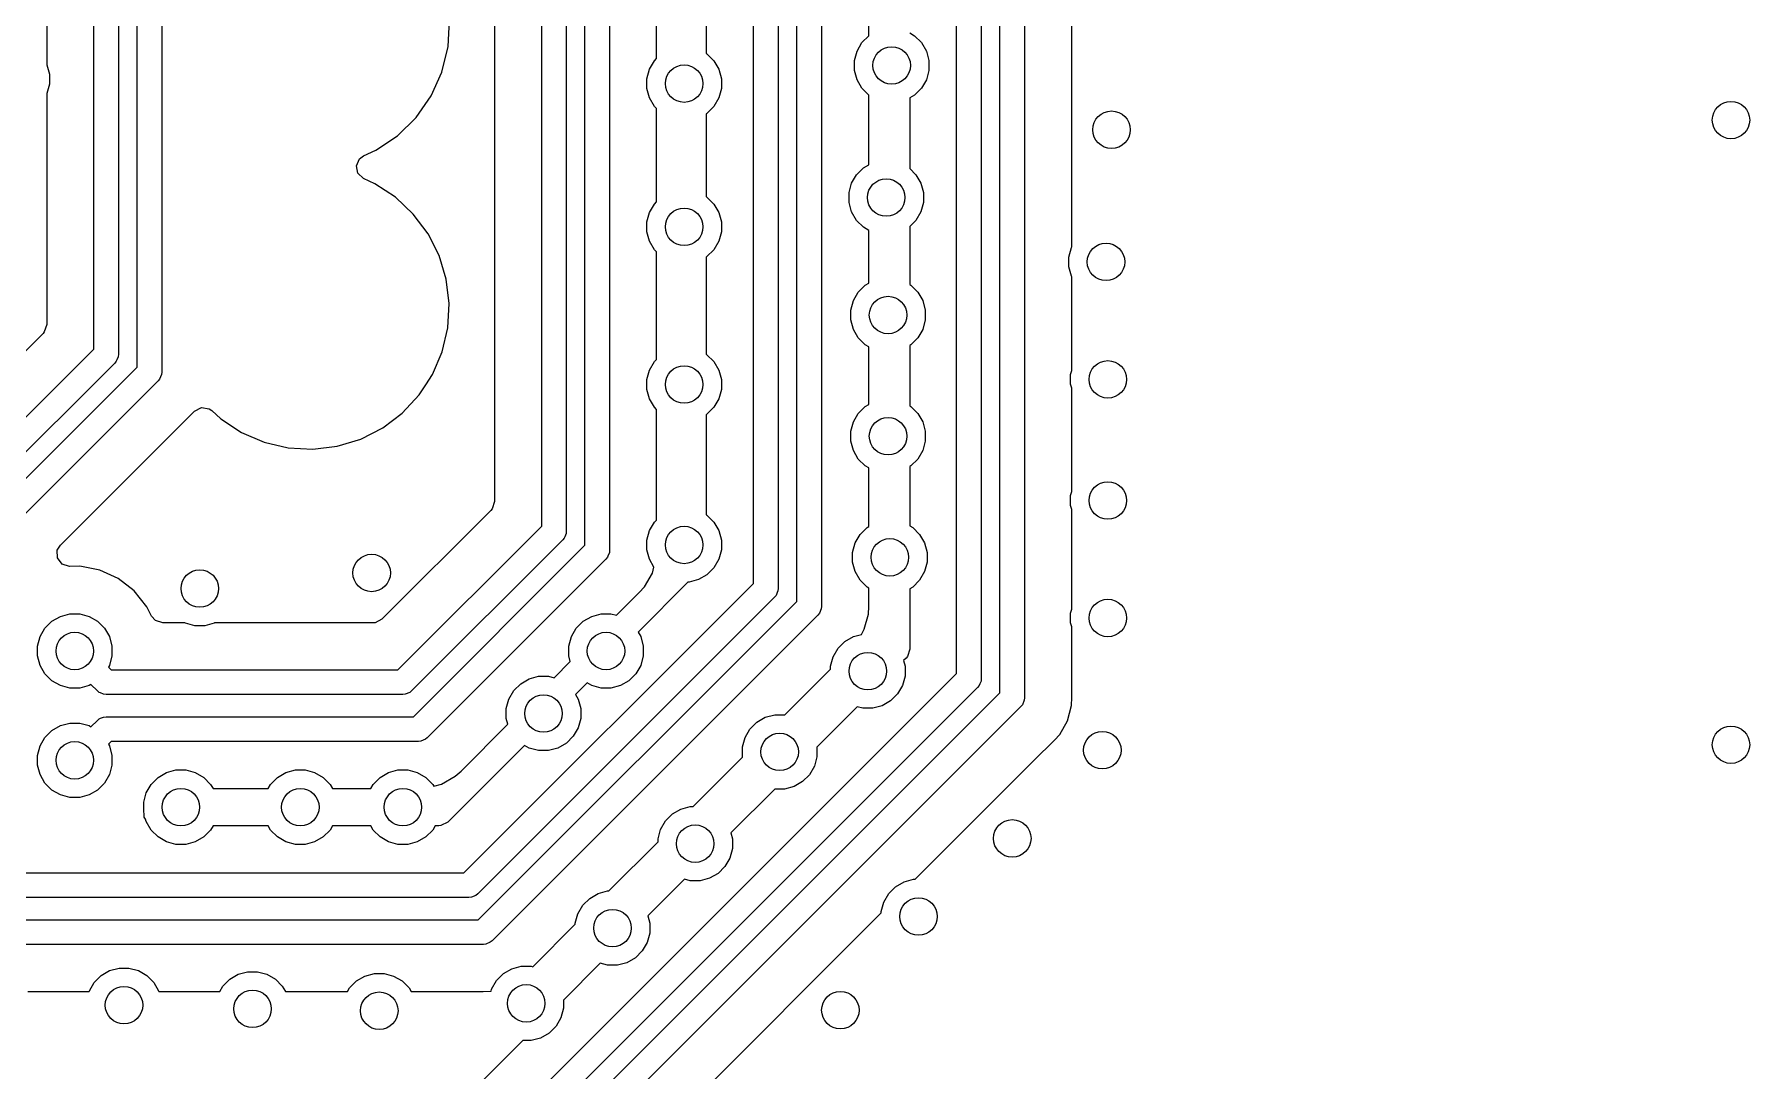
# Model space of a CAD drawing. Header units: inches. Extents: x 5.8 to 18, y -6.4 to -1.3.
# Drawn here: x 14.593 to 15.142, y -5.843 to -5.511 of the extents above; entities that cross this region are included whole.
import ezdxf

# ---------------------------------------------------------------- set-up
doc = ezdxf.new("R2010")
doc.units = ezdxf.units.IN
doc.header["$MEASUREMENT"] = 0
doc.layers.add('F.Cu', color=13, linetype='CONTINUOUS', true_color=0xc83434)

msp = doc.modelspace()

# ---------------------------------------------------------------- linework, layer by layer
at = {"layer": 'F.Cu', "linetype": 'CONTINUOUS'}
for p, q in [((14.75496, -5.66827), (14.75496, -5.2053)), ((14.76283, -5.20693), (14.76283, -5.6699)), ((14.76882, -5.67441), (14.76882, -5.21104)), ((14.77669, -5.21267), (14.77669, -5.67604)), ((14.82276, -5.68662), (14.82276, -5.2625)), ((14.83063, -5.26414), (14.83063, -5.68825)), ((14.83661, -5.64825), (14.83661, -5.26825)), ((14.84449, -5.26988), (14.84449, -5.64825)), ((14.88776, -5.71548), (14.88776, -5.3175)), ((14.89563, -5.31913), (14.89563, -5.71711)), ((14.90161, -5.72162), (14.90161, -5.32325)), ((14.90949, -5.32488), (14.90949, -5.72325)), ((14.73987, -5.38005), (14.73987, -5.66041)), ((14.61161, -5.61162), (14.61161, -5.41323)), ((14.61949, -5.41486), (14.61949, -5.61325)), ((14.62549, -5.61736), (14.62549, -5.41898)), ((14.63337, -5.42061), (14.63337, -5.619)), ((14.92458, -5.57885), (14.92458, -5.46857)), ((14.59656, -5.48258), (14.59656, -5.52041)), ((14.79171, -5.51858), (14.79171, -5.48685)), ((14.80758, -5.48855), (14.80758, -5.51689)), ((14.85962, -5.51126), (14.85962, -5.49262)), ((14.72502, -5.51471), (14.72546, -5.50634)), ((14.85744, -5.51344), (14.85962, -5.51126)), ((14.87274, -5.51033), (14.87428, -5.51122)), ((14.87428, -5.51122), (14.8765, -5.51344)), ((14.72305, -5.52286), (14.72502, -5.51471)), ((14.85506, -5.51918), (14.85587, -5.51615)), ((14.85587, -5.51615), (14.85744, -5.51344)), ((14.8765, -5.51344), (14.87806, -5.51615)), ((14.87806, -5.51615), (14.87887, -5.51918)), ((14.59656, -5.52041), (14.59665, -5.52056)), ((14.59665, -5.52056), (14.59746, -5.52359)), ((14.78865, -5.52501), (14.78946, -5.52198)), ((14.78946, -5.52198), (14.79102, -5.51926)), ((14.79102, -5.51926), (14.79171, -5.51858)), ((14.80758, -5.51689), (14.80786, -5.51705)), ((14.80786, -5.51705), (14.81008, -5.51926)), ((14.81008, -5.51926), (14.81165, -5.52198)), ((14.81165, -5.52198), (14.81246, -5.52501)), ((14.85506, -5.52232), (14.85506, -5.51918)), ((14.87887, -5.51918), (14.87887, -5.52232)), ((14.59746, -5.52672), (14.59665, -5.52975)), ((14.59746, -5.52359), (14.59746, -5.52672)), ((14.71961, -5.5305), (14.72305, -5.52286)), ((14.78865, -5.52814), (14.78865, -5.52501)), ((14.81246, -5.52501), (14.81246, -5.52814)), ((14.85587, -5.52534), (14.85506, -5.52232)), ((14.85744, -5.52806), (14.85587, -5.52534)), ((14.87806, -5.52534), (14.8765, -5.52806)), ((14.87887, -5.52232), (14.87806, -5.52534)), ((14.59665, -5.52975), (14.59656, -5.5299)), ((14.59656, -5.5299), (14.59656, -5.60372)), ((14.71482, -5.53737), (14.71961, -5.5305)), ((14.78946, -5.53117), (14.78865, -5.52814)), ((14.79102, -5.53388), (14.78946, -5.53117)), ((14.81165, -5.53117), (14.81008, -5.53388)), ((14.81246, -5.52814), (14.81165, -5.53117)), ((14.85962, -5.53024), (14.85744, -5.52806)), ((14.85962, -5.55253), (14.85962, -5.53024)), ((14.87428, -5.53027), (14.87274, -5.53116)), ((14.87274, -5.53116), (14.87274, -5.55374)), ((14.8765, -5.52806), (14.87428, -5.53027)), ((14.70884, -5.54324), (14.71482, -5.53737)), ((14.79171, -5.53457), (14.79102, -5.53388)), ((14.79171, -5.56445), (14.79171, -5.53457)), ((14.80786, -5.5361), (14.80758, -5.53626)), ((14.80758, -5.53626), (14.80758, -5.56275)), ((14.81008, -5.53388), (14.80786, -5.5361)), ((14.70185, -5.54793), (14.70884, -5.54324)), ((14.6967, -5.55062), (14.69799, -5.54969)), ((14.69799, -5.54969), (14.70185, -5.54793)), ((14.69567, -5.55287), (14.6967, -5.55062)), ((14.69616, -5.55529), (14.69567, -5.55287)), ((14.85569, -5.55574), (14.85791, -5.55352)), ((14.85791, -5.55352), (14.85962, -5.55253)), ((14.87274, -5.55374), (14.87474, -5.55574)), ((14.69798, -5.55696), (14.69616, -5.55529)), ((14.70159, -5.55862), (14.69798, -5.55696)), ((14.70818, -5.56296), (14.70159, -5.55862)), ((14.85331, -5.56148), (14.85412, -5.55846)), ((14.85412, -5.55846), (14.85569, -5.55574)), ((14.87474, -5.55574), (14.87631, -5.55846)), ((14.87631, -5.55846), (14.87712, -5.56148)), ((14.71389, -5.56834), (14.70818, -5.56296)), ((14.78946, -5.56785), (14.79102, -5.56513)), ((14.79102, -5.56513), (14.79171, -5.56445)), ((14.80758, -5.56275), (14.80786, -5.56291)), ((14.80786, -5.56291), (14.81008, -5.56513)), ((14.81008, -5.56513), (14.81165, -5.56785)), ((14.85331, -5.56462), (14.85331, -5.56148)), ((14.85412, -5.56765), (14.85331, -5.56462)), ((14.87712, -5.56462), (14.87631, -5.56765)), ((14.87712, -5.56148), (14.87712, -5.56462)), ((14.71859, -5.57463), (14.71389, -5.56834)), ((14.78865, -5.57087), (14.78946, -5.56785)), ((14.78865, -5.57401), (14.78865, -5.57087)), ((14.81165, -5.56785), (14.81246, -5.57087)), ((14.81246, -5.57087), (14.81246, -5.57401)), ((14.85569, -5.57036), (14.85412, -5.56765)), ((14.85791, -5.57258), (14.85569, -5.57036)), ((14.87474, -5.57036), (14.87274, -5.57236)), ((14.87631, -5.56765), (14.87474, -5.57036)), ((14.72212, -5.58164), (14.71859, -5.57463)), ((14.78946, -5.57704), (14.78865, -5.57401)), ((14.79102, -5.57975), (14.78946, -5.57704)), ((14.81165, -5.57704), (14.81008, -5.57975)), ((14.81246, -5.57401), (14.81165, -5.57704)), ((14.85962, -5.57357), (14.85791, -5.57258)), ((14.85962, -5.59049), (14.85962, -5.57357)), ((14.87274, -5.57236), (14.87274, -5.59093)), ((14.72439, -5.58916), (14.72212, -5.58164)), ((14.79171, -5.58043), (14.79102, -5.57975)), ((14.79171, -5.61492), (14.79171, -5.58043)), ((14.80786, -5.58197), (14.80758, -5.58213)), ((14.80758, -5.58213), (14.80758, -5.61323)), ((14.81008, -5.57975), (14.80786, -5.58197)), ((14.92365, -5.58209), (14.92446, -5.57907)), ((14.92365, -5.58523), (14.92365, -5.58209)), ((14.92446, -5.57907), (14.92458, -5.57885)), ((14.92446, -5.58826), (14.92365, -5.58523)), ((14.72532, -5.59695), (14.72439, -5.58916)), ((14.85471, -5.59607), (14.85628, -5.59336)), ((14.85628, -5.59336), (14.8585, -5.59114)), ((14.8585, -5.59114), (14.85962, -5.59049)), ((14.87274, -5.59093), (14.87312, -5.59114)), ((14.87312, -5.59114), (14.87533, -5.59336)), ((14.87533, -5.59336), (14.8769, -5.59607)), ((14.92458, -5.58847), (14.92446, -5.58826)), ((14.92458, -5.61842), (14.92458, -5.58847)), ((14.72488, -5.60479), (14.72532, -5.59695)), ((14.8539, -5.5991), (14.85471, -5.59607)), ((14.8539, -5.60224), (14.8539, -5.5991)), ((14.8769, -5.59607), (14.87771, -5.5991)), ((14.87771, -5.5991), (14.87771, -5.60224)), ((14.59656, -5.60372), (14.5958, -5.60607)), ((14.85471, -5.60526), (14.8539, -5.60224)), ((14.87771, -5.60224), (14.8769, -5.60526)), ((14.59539, -5.60655), (14.54893, -5.65301)), ((14.5958, -5.60607), (14.59539, -5.60655)), ((14.7231, -5.61244), (14.72488, -5.60479)), ((14.85628, -5.60798), (14.85471, -5.60526)), ((14.8585, -5.6102), (14.85628, -5.60798)), ((14.87533, -5.60798), (14.87312, -5.6102)), ((14.8769, -5.60526), (14.87533, -5.60798)), ((14.55394, -5.66929), (14.61161, -5.61162)), ((14.61882, -5.61544), (14.61834, -5.61603)), ((14.619, -5.61502), (14.61882, -5.61544)), ((14.61941, -5.61402), (14.619, -5.61502)), ((14.61949, -5.61325), (14.61941, -5.61402)), ((14.72, -5.61969), (14.7231, -5.61244)), ((14.78946, -5.61832), (14.79102, -5.6156)), ((14.79102, -5.6156), (14.79171, -5.61492)), ((14.80758, -5.61323), (14.80786, -5.61339)), ((14.80786, -5.61339), (14.81008, -5.6156)), ((14.81008, -5.6156), (14.81165, -5.61832)), ((14.85962, -5.61085), (14.8585, -5.6102)), ((14.85962, -5.62929), (14.85962, -5.61085)), ((14.87312, -5.6102), (14.87274, -5.61041)), ((14.87274, -5.61041), (14.87274, -5.62972)), ((14.61834, -5.61603), (14.55835, -5.67601)), ((14.55967, -5.68317), (14.62549, -5.61736)), ((14.63301, -5.62045), (14.6327, -5.62118)), ((14.63329, -5.61976), (14.63301, -5.62045)), ((14.63337, -5.619), (14.63329, -5.61976)), ((14.63329, -5.61976), (14.63329, -5.61976)), ((14.63329, -5.61976), (14.63329, -5.61976)), ((14.71794, -5.623), (14.72, -5.61969)), ((14.78865, -5.62135), (14.78946, -5.61832)), ((14.81165, -5.61832), (14.81246, -5.62135)), ((14.92424, -5.61971), (14.92458, -5.61842)), ((14.92424, -5.62285), (14.92424, -5.61971)), ((14.63221, -5.62178), (14.56408, -5.68989)), ((14.6327, -5.62118), (14.63221, -5.62178)), ((14.6327, -5.62118), (14.6327, -5.62118)), ((14.6327, -5.62118), (14.6327, -5.62118)), ((14.71037, -5.63205), (14.71575, -5.62624)), ((14.71575, -5.62624), (14.71794, -5.623)), ((14.78865, -5.62448), (14.78865, -5.62135)), ((14.78946, -5.62751), (14.78865, -5.62448)), ((14.81246, -5.62448), (14.81165, -5.62751)), ((14.81246, -5.62135), (14.81246, -5.62448)), ((14.92458, -5.62414), (14.92424, -5.62285)), ((14.92458, -5.6572), (14.92458, -5.62414)), ((14.60095, -5.67432), (14.64386, -5.6314)), ((14.64386, -5.6314), (14.64607, -5.63028)), ((14.64607, -5.63028), (14.64851, -5.63067)), ((14.64851, -5.63067), (14.64938, -5.63127)), ((14.64938, -5.63127), (14.65233, -5.63394)), ((14.70409, -5.63681), (14.71037, -5.63205)), ((14.79102, -5.63022), (14.78946, -5.62751)), ((14.79171, -5.63091), (14.79102, -5.63022)), ((14.79171, -5.6663), (14.79171, -5.63091)), ((14.81008, -5.63022), (14.80786, -5.63244)), ((14.81165, -5.62751), (14.81008, -5.63022)), ((14.85628, -5.63216), (14.8585, -5.62994)), ((14.8585, -5.62994), (14.85962, -5.62929)), ((14.87274, -5.62972), (14.87312, -5.62994)), ((14.87312, -5.62994), (14.87533, -5.63216)), ((14.65233, -5.63394), (14.65895, -5.6383)), ((14.69707, -5.64039), (14.70409, -5.63681)), ((14.80786, -5.63244), (14.80758, -5.6326)), ((14.80758, -5.6326), (14.80758, -5.6646)), ((14.8539, -5.6379), (14.85471, -5.63487)), ((14.85471, -5.63487), (14.85628, -5.63216)), ((14.87533, -5.63216), (14.8769, -5.63487)), ((14.8769, -5.63487), (14.87771, -5.6379)), ((14.65895, -5.6383), (14.66618, -5.64141)), ((14.66618, -5.64141), (14.67385, -5.64321)), ((14.68172, -5.64364), (14.68954, -5.64269)), ((14.68954, -5.64269), (14.69707, -5.64039)), ((14.8539, -5.64104), (14.8539, -5.6379)), ((14.85471, -5.64406), (14.8539, -5.64104)), ((14.87771, -5.64104), (14.8769, -5.64406)), ((14.87771, -5.6379), (14.87771, -5.64104)), ((14.67385, -5.64321), (14.68172, -5.64364)), ((14.83661, -5.69237), (14.83661, -5.64825)), ((14.84449, -5.64825), (14.84449, -5.694)), ((14.85628, -5.64678), (14.85471, -5.64406)), ((14.8585, -5.649), (14.85628, -5.64678)), ((14.87533, -5.64678), (14.87312, -5.649)), ((14.8769, -5.64406), (14.87533, -5.64678)), ((14.85962, -5.64964), (14.8585, -5.649)), ((14.85962, -5.6684), (14.85962, -5.64964)), ((14.87312, -5.649), (14.87274, -5.64921)), ((14.87274, -5.64921), (14.87274, -5.66817)), ((14.92424, -5.65849), (14.92458, -5.6572)), ((14.92424, -5.66163), (14.92424, -5.65849)), ((14.73869, -5.66324), (14.70385, -5.69808)), ((14.7391, -5.66276), (14.73869, -5.66324)), ((14.73987, -5.66041), (14.7391, -5.66276)), ((14.80758, -5.6646), (14.80786, -5.66476)), ((14.80786, -5.66476), (14.81008, -5.66698)), ((14.92458, -5.66292), (14.92424, -5.66163)), ((14.92458, -5.69482), (14.92458, -5.66292)), ((14.70892, -5.71431), (14.75496, -5.66827)), ((14.76283, -5.6699), (14.76276, -5.67067)), ((14.78865, -5.67272), (14.78946, -5.6697)), ((14.78946, -5.6697), (14.79102, -5.66698)), ((14.79102, -5.66698), (14.79171, -5.6663)), ((14.81008, -5.66698), (14.81165, -5.6697)), ((14.81165, -5.6697), (14.81246, -5.67272)), ((14.85685, -5.67094), (14.85907, -5.66872)), ((14.85907, -5.66872), (14.85962, -5.6684)), ((14.87274, -5.66817), (14.87369, -5.66872)), ((14.87369, -5.66872), (14.8759, -5.67094)), ((14.59995, -5.67598), (14.60095, -5.67432)), ((14.6, -5.67845), (14.59995, -5.67598)), ((14.76168, -5.67269), (14.71334, -5.72103)), ((14.71392, -5.72931), (14.76882, -5.67441)), ((14.76217, -5.67209), (14.76168, -5.67269)), ((14.76234, -5.67167), (14.76217, -5.67209)), ((14.76276, -5.67067), (14.76234, -5.67167)), ((14.78865, -5.67586), (14.78865, -5.67272)), ((14.78946, -5.67889), (14.78865, -5.67586)), ((14.81246, -5.67586), (14.81165, -5.67889)), ((14.81246, -5.67272), (14.81246, -5.67586)), ((14.85447, -5.67668), (14.85528, -5.67365)), ((14.85528, -5.67365), (14.85685, -5.67094)), ((14.8759, -5.67094), (14.87747, -5.67365)), ((14.87747, -5.67365), (14.87828, -5.67668)), ((14.60149, -5.68043), (14.6, -5.67845)), ((14.60386, -5.68114), (14.60149, -5.68043)), ((14.60715, -5.68108), (14.60386, -5.68114)), ((14.61356, -5.68232), (14.60715, -5.68108)), ((14.77554, -5.67883), (14.71834, -5.73603)), ((14.77603, -5.67823), (14.77554, -5.67883)), ((14.77629, -5.6776), (14.77603, -5.67823)), ((14.77662, -5.67681), (14.77629, -5.6776)), ((14.77669, -5.67604), (14.77662, -5.67681)), ((14.79089, -5.68137), (14.78946, -5.67889)), ((14.79038, -5.68332), (14.79089, -5.68137)), ((14.81165, -5.67889), (14.81008, -5.6816)), ((14.85447, -5.67982), (14.85447, -5.67668)), ((14.85528, -5.68284), (14.85447, -5.67982)), ((14.87828, -5.67982), (14.87747, -5.68284)), ((14.87828, -5.67668), (14.87828, -5.67982)), ((14.61946, -5.685), (14.61356, -5.68232)), ((14.62457, -5.68899), (14.61946, -5.685)), ((14.73006, -5.77931), (14.82276, -5.68662)), ((14.80176, -5.6862), (14.78579, -5.70217)), ((14.78787, -5.6877), (14.79038, -5.68332)), ((14.80212, -5.6862), (14.80176, -5.6862)), ((14.80515, -5.68539), (14.80212, -5.6862)), ((14.80786, -5.68382), (14.80515, -5.68539)), ((14.81008, -5.6816), (14.80786, -5.68382)), ((14.85685, -5.68556), (14.85528, -5.68284)), ((14.85907, -5.68777), (14.85685, -5.68556)), ((14.8759, -5.68556), (14.87369, -5.68777)), ((14.87747, -5.68284), (14.8759, -5.68556)), ((14.62865, -5.6941), (14.62457, -5.68899)), ((14.82948, -5.69103), (14.73448, -5.78603)), ((14.73467, -5.79431), (14.83661, -5.69237)), ((14.77887, -5.69681), (14.78615, -5.68952)), ((14.78615, -5.68952), (14.78787, -5.6877)), ((14.82997, -5.69044), (14.82948, -5.69103)), ((14.83035, -5.68952), (14.82997, -5.69044)), ((14.83055, -5.68902), (14.83035, -5.68952)), ((14.83063, -5.68825), (14.83055, -5.68902)), ((14.85962, -5.68809), (14.85907, -5.68777)), ((14.85962, -5.69399), (14.85962, -5.68809)), ((14.87369, -5.68777), (14.87274, -5.68832)), ((14.87274, -5.68832), (14.87274, -5.70766)), ((14.59824, -5.69872), (14.60096, -5.69715)), ((14.60096, -5.69715), (14.60398, -5.69634)), ((14.60398, -5.69634), (14.60712, -5.69634)), ((14.60712, -5.69634), (14.61015, -5.69715)), ((14.61015, -5.69715), (14.61286, -5.69872)), ((14.63012, -5.69705), (14.62865, -5.6941)), ((14.63135, -5.69849), (14.63012, -5.69705)), ((14.84334, -5.69678), (14.73908, -5.80103)), ((14.76824, -5.69872), (14.77096, -5.69715)), ((14.77096, -5.69715), (14.77398, -5.69634)), ((14.77398, -5.69634), (14.77712, -5.69634)), ((14.77712, -5.69634), (14.77887, -5.69681)), ((14.84382, -5.69618), (14.84334, -5.69678)), ((14.84441, -5.69476), (14.84382, -5.69618)), ((14.84449, -5.694), (14.84441, -5.69476)), ((14.85821, -5.70129), (14.85952, -5.69645)), ((14.85952, -5.69645), (14.85962, -5.69399)), ((14.92424, -5.69611), (14.92458, -5.69482)), ((14.92424, -5.69924), (14.92424, -5.69611)), ((14.59446, -5.70365), (14.59602, -5.70094)), ((14.59602, -5.70094), (14.59824, -5.69872)), ((14.61286, -5.69872), (14.61508, -5.70094)), ((14.61508, -5.70094), (14.61665, -5.70365)), ((14.6337, -5.69926), (14.63135, -5.69849)), ((14.64081, -5.69926), (14.6337, -5.69926)), ((14.64096, -5.69934), (14.64081, -5.69926)), ((14.64398, -5.70015), (14.64096, -5.69934)), ((14.64712, -5.70015), (14.64398, -5.70015)), ((14.65015, -5.69934), (14.64712, -5.70015)), ((14.6503, -5.69926), (14.65015, -5.69934)), ((14.70102, -5.69926), (14.6503, -5.69926)), ((14.70165, -5.69921), (14.70102, -5.69926)), ((14.70385, -5.69808), (14.70165, -5.69921)), ((14.76446, -5.70365), (14.76602, -5.70094)), ((14.76602, -5.70094), (14.76824, -5.69872)), ((14.78579, -5.70217), (14.78665, -5.70365)), ((14.85474, -5.70359), (14.85728, -5.70291)), ((14.85728, -5.70291), (14.85821, -5.70129)), ((14.92458, -5.70054), (14.92424, -5.69924)), ((14.92458, -5.72317), (14.92458, -5.70054)), ((14.59365, -5.70668), (14.59446, -5.70365)), ((14.59365, -5.70982), (14.59365, -5.70668)), ((14.61665, -5.70365), (14.61746, -5.70668)), ((14.61746, -5.70668), (14.61746, -5.70982)), ((14.76365, -5.70668), (14.76446, -5.70365)), ((14.76365, -5.70982), (14.76365, -5.70668)), ((14.78665, -5.70365), (14.78746, -5.70668)), ((14.78746, -5.70668), (14.78746, -5.70982)), ((14.84824, -5.71009), (14.8498, -5.70738)), ((14.8498, -5.70738), (14.85202, -5.70516)), ((14.85202, -5.70516), (14.85474, -5.70359)), ((14.87274, -5.70766), (14.87198, -5.71001)), ((14.59446, -5.71284), (14.59365, -5.70982)), ((14.59602, -5.71556), (14.59446, -5.71284)), ((14.61665, -5.71284), (14.6163, -5.71343)), ((14.6163, -5.71343), (14.61718, -5.71431)), ((14.61746, -5.70982), (14.61665, -5.71284)), ((14.61718, -5.71431), (14.70892, -5.71431)), ((14.75893, -5.71683), (14.76413, -5.71161)), ((14.76413, -5.71161), (14.76365, -5.70982)), ((14.78665, -5.71284), (14.78508, -5.71556)), ((14.78746, -5.70982), (14.78665, -5.71284)), ((14.83281, -5.72868), (14.84743, -5.71406)), ((14.84743, -5.71312), (14.84824, -5.71009)), ((14.84743, -5.71406), (14.84743, -5.71312)), ((14.87157, -5.71049), (14.87075, -5.7113)), ((14.87075, -5.7113), (14.87124, -5.71312)), ((14.87124, -5.71312), (14.87124, -5.71625)), ((14.87198, -5.71001), (14.87157, -5.71049)), ((14.59824, -5.71777), (14.59602, -5.71556)), ((14.60096, -5.71934), (14.59824, -5.71777)), ((14.60398, -5.72015), (14.60096, -5.71934)), ((14.61015, -5.71934), (14.60712, -5.72015)), ((14.61074, -5.719), (14.61015, -5.71934)), ((14.61277, -5.72103), (14.61074, -5.719)), ((14.71392, -5.88931), (14.88776, -5.71548)), ((14.89448, -5.71989), (14.71834, -5.89603)), ((14.74602, -5.72094), (14.74824, -5.71872)), ((14.74824, -5.71872), (14.75096, -5.71715)), ((14.75096, -5.71715), (14.75398, -5.71634)), ((14.75398, -5.71634), (14.75712, -5.71634)), ((14.75712, -5.71634), (14.75893, -5.71683)), ((14.76947, -5.71849), (14.76579, -5.72217)), ((14.77096, -5.71934), (14.76947, -5.71849)), ((14.77398, -5.72015), (14.77096, -5.71934)), ((14.78015, -5.71934), (14.77712, -5.72015)), ((14.78286, -5.71777), (14.78015, -5.71934)), ((14.78508, -5.71556), (14.78286, -5.71777)), ((14.87042, -5.71928), (14.86886, -5.72199)), ((14.87124, -5.71625), (14.87042, -5.71928)), ((14.89497, -5.71929), (14.89448, -5.71989)), ((14.8952, -5.71872), (14.89497, -5.71929)), ((14.89555, -5.71787), (14.8952, -5.71872)), ((14.89563, -5.71711), (14.89555, -5.71787)), ((14.60712, -5.72015), (14.60398, -5.72015)), ((14.61336, -5.72152), (14.61277, -5.72103)), ((14.61378, -5.72169), (14.61336, -5.72152)), ((14.61478, -5.72211), (14.61378, -5.72169)), ((14.61555, -5.72219), (14.61478, -5.72211)), ((14.71055, -5.72219), (14.61555, -5.72219)), ((14.71132, -5.72211), (14.71055, -5.72219)), ((14.71274, -5.72152), (14.71132, -5.72211)), ((14.71334, -5.72103), (14.71274, -5.72152)), ((14.71892, -5.90431), (14.90161, -5.72162)), ((14.74365, -5.72668), (14.74446, -5.72365)), ((14.74446, -5.72365), (14.74602, -5.72094)), ((14.76579, -5.72217), (14.76665, -5.72365)), ((14.76665, -5.72365), (14.76746, -5.72668)), ((14.77712, -5.72015), (14.77398, -5.72015)), ((14.86664, -5.72421), (14.86393, -5.72578)), ((14.86886, -5.72199), (14.86664, -5.72421)), ((14.90941, -5.72402), (14.90882, -5.72544)), ((14.90949, -5.72325), (14.90941, -5.72402)), ((14.92453, -5.72568), (14.92458, -5.72317)), ((14.61074, -5.73249), (14.61277, -5.73046)), ((14.61277, -5.73046), (14.61336, -5.72997)), ((14.61336, -5.72997), (14.61378, -5.7298)), ((14.61378, -5.7298), (14.61478, -5.72939)), ((14.61478, -5.72939), (14.61555, -5.72931)), ((14.61555, -5.72931), (14.71392, -5.72931)), ((14.90834, -5.72603), (14.72334, -5.91103)), ((14.74365, -5.72982), (14.74365, -5.72668)), ((14.74414, -5.73167), (14.74365, -5.72982)), ((14.76746, -5.72982), (14.76665, -5.73284)), ((14.76746, -5.72668), (14.76746, -5.72982)), ((14.82381, -5.73102), (14.82653, -5.72946)), ((14.82653, -5.72946), (14.82955, -5.72865)), ((14.82955, -5.72865), (14.83269, -5.72865)), ((14.83269, -5.72865), (14.83281, -5.72868)), ((14.85594, -5.7261), (14.84303, -5.73899)), ((14.85776, -5.72659), (14.85594, -5.7261)), ((14.8609, -5.72659), (14.85776, -5.72659)), ((14.86393, -5.72578), (14.8609, -5.72659)), ((14.90882, -5.72544), (14.90834, -5.72603)), ((14.92074, -5.73494), (14.92325, -5.73057)), ((14.92325, -5.73057), (14.92453, -5.72568)), ((14.59446, -5.73865), (14.59602, -5.73594)), ((14.59602, -5.73594), (14.59824, -5.73372)), ((14.59824, -5.73372), (14.60096, -5.73215)), ((14.60096, -5.73215), (14.60398, -5.73134)), ((14.60398, -5.73134), (14.60712, -5.73134)), ((14.60712, -5.73134), (14.61015, -5.73215)), ((14.61015, -5.73215), (14.61074, -5.73249)), ((14.71834, -5.73603), (14.71774, -5.73652)), ((14.72916, -5.7467), (14.74414, -5.73167)), ((14.76508, -5.73556), (14.76286, -5.73777)), ((14.76665, -5.73284), (14.76508, -5.73556)), ((14.81922, -5.73898), (14.82003, -5.73596)), ((14.82003, -5.73596), (14.8216, -5.73324)), ((14.8216, -5.73324), (14.82381, -5.73102)), ((14.91902, -5.73676), (14.92074, -5.73494)), ((14.59365, -5.74168), (14.59446, -5.73865)), ((14.59365, -5.74482), (14.59365, -5.74168)), ((14.61718, -5.73719), (14.6163, -5.73806)), ((14.6163, -5.73806), (14.61665, -5.73865)), ((14.61665, -5.73865), (14.61746, -5.74168)), ((14.71555, -5.73719), (14.61718, -5.73719)), ((14.61746, -5.74168), (14.61746, -5.74482)), ((14.71632, -5.73711), (14.71555, -5.73719)), ((14.71774, -5.73652), (14.71632, -5.73711)), ((14.74947, -5.73849), (14.72492, -5.76304)), ((14.75096, -5.73934), (14.74947, -5.73849)), ((14.75398, -5.74015), (14.75096, -5.73934)), ((14.75712, -5.74015), (14.75398, -5.74015)), ((14.76015, -5.73934), (14.75712, -5.74015)), ((14.76286, -5.73777), (14.76015, -5.73934)), ((14.81922, -5.74212), (14.81922, -5.73898)), ((14.84303, -5.73899), (14.84303, -5.74212)), ((14.91247, -5.74331), (14.91902, -5.73676)), ((14.59446, -5.74784), (14.59365, -5.74482)), ((14.61746, -5.74482), (14.61665, -5.74784)), ((14.6322, -5.74872), (14.63491, -5.74715)), ((14.63491, -5.74715), (14.63794, -5.74634)), ((14.63794, -5.74634), (14.64108, -5.74634)), ((14.64108, -5.74634), (14.6441, -5.74715)), ((14.6441, -5.74715), (14.64682, -5.74872)), ((14.67041, -5.74872), (14.67312, -5.74715)), ((14.67312, -5.74715), (14.67615, -5.74634)), ((14.67615, -5.74634), (14.67928, -5.74634)), ((14.67928, -5.74634), (14.68231, -5.74715)), ((14.68231, -5.74715), (14.68503, -5.74872)), ((14.70324, -5.74872), (14.70596, -5.74715)), ((14.70596, -5.74715), (14.70898, -5.74634)), ((14.70898, -5.74634), (14.71212, -5.74634)), ((14.71212, -5.74634), (14.71515, -5.74715)), ((14.71515, -5.74715), (14.71786, -5.74872)), ((14.72733, -5.74837), (14.72916, -5.7467)), ((14.80345, -5.75804), (14.81925, -5.74224)), ((14.81925, -5.74224), (14.81922, -5.74212)), ((14.84222, -5.74515), (14.84065, -5.74786)), ((14.84303, -5.74212), (14.84222, -5.74515)), ((14.87444, -5.78134), (14.91247, -5.74331)), ((14.59602, -5.75056), (14.59446, -5.74784)), ((14.59824, -5.75277), (14.59602, -5.75056)), ((14.60096, -5.75434), (14.59824, -5.75277)), ((14.61286, -5.75277), (14.61015, -5.75434)), ((14.61508, -5.75056), (14.61286, -5.75277)), ((14.61665, -5.74784), (14.61508, -5.75056)), ((14.62841, -5.75365), (14.62998, -5.75094)), ((14.62998, -5.75094), (14.6322, -5.74872)), ((14.64682, -5.74872), (14.64903, -5.75094)), ((14.64903, -5.75094), (14.64981, -5.75228)), ((14.64981, -5.75228), (14.66742, -5.75228)), ((14.66742, -5.75228), (14.66819, -5.75094)), ((14.66819, -5.75094), (14.67041, -5.74872)), ((14.68503, -5.74872), (14.68724, -5.75094)), ((14.68724, -5.75094), (14.68802, -5.75228)), ((14.68802, -5.75228), (14.70025, -5.75228)), ((14.70025, -5.75228), (14.70102, -5.75094)), ((14.70102, -5.75094), (14.70324, -5.74872)), ((14.71786, -5.74872), (14.72008, -5.75094)), ((14.72008, -5.75094), (14.72043, -5.75155)), ((14.72043, -5.75155), (14.72292, -5.75088)), ((14.72292, -5.75088), (14.72733, -5.74837)), ((14.82955, -5.75245), (14.8155, -5.76649)), ((14.82955, -5.75246), (14.82955, -5.75245)), ((14.83269, -5.75246), (14.82955, -5.75246)), ((14.83572, -5.75164), (14.83269, -5.75246)), ((14.83843, -5.75008), (14.83572, -5.75164)), ((14.84065, -5.74786), (14.83843, -5.75008)), ((14.60398, -5.75515), (14.60096, -5.75434)), ((14.60712, -5.75515), (14.60398, -5.75515)), ((14.61015, -5.75434), (14.60712, -5.75515)), ((14.6276, -5.75668), (14.62841, -5.75365)), ((14.6276, -5.75982), (14.6276, -5.75668)), ((14.7995, -5.75885), (14.80253, -5.75804)), ((14.80253, -5.75804), (14.80345, -5.75804)), ((14.62773, -5.76029), (14.6276, -5.75982)), ((14.62773, -5.76145), (14.62773, -5.76029)), ((14.62822, -5.76213), (14.62773, -5.76145)), ((14.62841, -5.76284), (14.62822, -5.76213)), ((14.62998, -5.76556), (14.62841, -5.76284)), ((14.72492, -5.76304), (14.72271, -5.76417)), ((14.793, -5.76535), (14.79457, -5.76263)), ((14.79457, -5.76263), (14.79678, -5.76041)), ((14.79678, -5.76041), (14.7995, -5.75885)), ((14.6322, -5.76777), (14.62998, -5.76556)), ((14.63491, -5.76934), (14.6322, -5.76777)), ((14.64682, -5.76777), (14.6441, -5.76934)), ((14.64903, -5.76556), (14.64682, -5.76777)), ((14.64981, -5.76422), (14.64903, -5.76556)), ((14.66742, -5.76422), (14.64981, -5.76422)), ((14.66819, -5.76556), (14.66742, -5.76422)), ((14.67041, -5.76777), (14.66819, -5.76556)), ((14.67312, -5.76934), (14.67041, -5.76777)), ((14.68503, -5.76777), (14.68231, -5.76934)), ((14.68724, -5.76556), (14.68503, -5.76777)), ((14.68802, -5.76422), (14.68724, -5.76556)), ((14.70025, -5.76422), (14.68802, -5.76422)), ((14.70102, -5.76556), (14.70025, -5.76422)), ((14.70324, -5.76777), (14.70102, -5.76556)), ((14.70596, -5.76934), (14.70324, -5.76777)), ((14.71786, -5.76777), (14.71515, -5.76934)), ((14.72008, -5.76556), (14.71786, -5.76777)), ((14.72085, -5.76422), (14.72008, -5.76556)), ((14.72209, -5.76422), (14.72085, -5.76422)), ((14.72271, -5.76417), (14.72209, -5.76422)), ((14.77643, -5.78506), (14.79219, -5.7693)), ((14.79219, -5.76837), (14.793, -5.76535)), ((14.79219, -5.7693), (14.79219, -5.76837)), ((14.8155, -5.76649), (14.816, -5.76837)), ((14.816, -5.76837), (14.816, -5.77151)), ((14.63794, -5.77015), (14.63491, -5.76934)), ((14.64108, -5.77015), (14.63794, -5.77015)), ((14.6441, -5.76934), (14.64108, -5.77015)), ((14.67615, -5.77015), (14.67312, -5.76934)), ((14.67928, -5.77015), (14.67615, -5.77015)), ((14.68231, -5.76934), (14.67928, -5.77015)), ((14.70898, -5.77015), (14.70596, -5.76934)), ((14.71212, -5.77015), (14.70898, -5.77015)), ((14.71515, -5.76934), (14.71212, -5.77015)), ((14.81519, -5.77454), (14.81362, -5.77725)), ((14.816, -5.77151), (14.81519, -5.77454)), ((14.56718, -5.77931), (14.73006, -5.77931)), ((14.8114, -5.77947), (14.80869, -5.78103)), ((14.81362, -5.77725), (14.8114, -5.77947)), ((14.77304, -5.78587), (14.77607, -5.78506)), ((14.77607, -5.78506), (14.77643, -5.78506)), ((14.80063, -5.78134), (14.78891, -5.79304)), ((14.80253, -5.78185), (14.80063, -5.78134)), ((14.80566, -5.78185), (14.80253, -5.78185)), ((14.80869, -5.78103), (14.80566, -5.78185)), ((14.86602, -5.78594), (14.86824, -5.78372)), ((14.86824, -5.78372), (14.87096, -5.78215)), ((14.87096, -5.78215), (14.87398, -5.78134)), ((14.87398, -5.78134), (14.87444, -5.78134)), ((14.73169, -5.78719), (14.56555, -5.78719)), ((14.73246, -5.78711), (14.73169, -5.78719)), ((14.73388, -5.78652), (14.73246, -5.78711)), ((14.73448, -5.78603), (14.73388, -5.78652)), ((14.76654, -5.79237), (14.76811, -5.78966)), ((14.76811, -5.78966), (14.77033, -5.78744)), ((14.77033, -5.78744), (14.77304, -5.78587)), ((14.86365, -5.79168), (14.86446, -5.78865)), ((14.86446, -5.78865), (14.86602, -5.78594)), ((14.56441, -5.79431), (14.73467, -5.79431)), ((14.73408, -5.9217), (14.86365, -5.79213)), ((14.75217, -5.80932), (14.76573, -5.79576)), ((14.76573, -5.7954), (14.76654, -5.79237)), ((14.76573, -5.79576), (14.76573, -5.7954)), ((14.78891, -5.79304), (14.78954, -5.7954)), ((14.78954, -5.7954), (14.78954, -5.79854)), ((14.86365, -5.79213), (14.86365, -5.79168)), ((14.7363, -5.80219), (14.56604, -5.80219)), ((14.73707, -5.80211), (14.7363, -5.80219)), ((14.73849, -5.80152), (14.73707, -5.80211)), ((14.73908, -5.80103), (14.73849, -5.80152)), ((14.78873, -5.80156), (14.78716, -5.80428)), ((14.78954, -5.79854), (14.78873, -5.80156)), ((14.78495, -5.80649), (14.78223, -5.80806)), ((14.78716, -5.80428), (14.78495, -5.80649)), ((14.61177, -5.81434), (14.61399, -5.81213)), ((14.61399, -5.81213), (14.6167, -5.81056)), ((14.6167, -5.81056), (14.61973, -5.80975)), ((14.61973, -5.80975), (14.62287, -5.80975)), ((14.62287, -5.80975), (14.62589, -5.81056)), ((14.62589, -5.81056), (14.62861, -5.81213)), ((14.62861, -5.81213), (14.63083, -5.81434)), ((14.65513, -5.81331), (14.65785, -5.81174)), ((14.65785, -5.81174), (14.66087, -5.81093)), ((14.66087, -5.81093), (14.66401, -5.81093)), ((14.66401, -5.81093), (14.66704, -5.81174)), ((14.66704, -5.81174), (14.66975, -5.81331)), ((14.69568, -5.8139), (14.6984, -5.81233)), ((14.6984, -5.81233), (14.70142, -5.81152)), ((14.70142, -5.81152), (14.70456, -5.81152)), ((14.70456, -5.81152), (14.70759, -5.81233)), ((14.70759, -5.81233), (14.7103, -5.8139)), ((14.74049, -5.81375), (14.74271, -5.81154)), ((14.74271, -5.81154), (14.74542, -5.80997)), ((14.74542, -5.80997), (14.74845, -5.80916)), ((14.74845, -5.80916), (14.75159, -5.80916)), ((14.75159, -5.80916), (14.75217, -5.80932)), ((14.7737, -5.80824), (14.76192, -5.82)), ((14.77607, -5.80887), (14.7737, -5.80824)), ((14.77921, -5.80887), (14.77607, -5.80887)), ((14.78223, -5.80806), (14.77921, -5.80887)), ((14.59058, -5.81724), (14.61016, -5.81724)), ((14.61016, -5.81724), (14.61021, -5.81706)), ((14.61021, -5.81706), (14.61177, -5.81434)), ((14.63083, -5.81434), (14.63239, -5.81706)), ((14.63239, -5.81706), (14.63244, -5.81724)), ((14.63244, -5.81724), (14.65192, -5.81724)), ((14.65192, -5.81724), (14.65291, -5.81552)), ((14.65291, -5.81552), (14.65513, -5.81331)), ((14.66975, -5.81331), (14.67197, -5.81552)), ((14.67197, -5.81552), (14.67296, -5.81724)), ((14.67296, -5.81724), (14.69282, -5.81724)), ((14.69282, -5.81724), (14.69347, -5.81612)), ((14.69347, -5.81612), (14.69568, -5.8139)), ((14.7103, -5.8139), (14.71252, -5.81612)), ((14.71252, -5.81612), (14.71317, -5.81724)), ((14.71317, -5.81724), (14.73619, -5.81724)), ((14.73619, -5.81724), (14.73868, -5.81715)), ((14.73868, -5.81715), (14.73875, -5.81713)), ((14.73875, -5.81713), (14.73893, -5.81647)), ((14.73893, -5.81647), (14.74049, -5.81375)), ((14.76192, -5.82263), (14.76111, -5.82566)), ((14.76192, -5.82), (14.76192, -5.82263)), ((14.75955, -5.82837), (14.75733, -5.83059)), ((14.76111, -5.82566), (14.75955, -5.82837)), ((14.74894, -5.83297), (14.72246, -5.85942)), ((14.75159, -5.83297), (14.74894, -5.83297)), ((14.75461, -5.83216), (14.75159, -5.83297)), ((14.75733, -5.83059), (14.75461, -5.83216))]:
    msp.add_line(p, q, dxfattribs=at)
at = {"layer": 'F.Cu'}
for centre, radius in [((14.86697, -5.52075), 0.006), ((14.80055, -5.52657), 0.006), ((15.13555, -5.53825), 0.00598), ((14.93732, -5.54134), 0.006), ((14.86522, -5.56305), 0.006), ((14.80055, -5.57244), 0.006), ((14.93555, -5.58366), 0.006), ((14.86581, -5.60067), 0.006), ((14.93614, -5.62128), 0.006), ((14.80055, -5.62291), 0.006), ((14.86581, -5.63947), 0.006), ((14.93614, -5.66006), 0.006), ((14.80055, -5.67429), 0.006), ((14.86638, -5.67825), 0.006), ((14.70055, -5.68325), 0.006), ((14.64555, -5.68825), 0.006), ((14.93614, -5.69768), 0.006), ((14.60555, -5.70825), 0.006), ((14.77555, -5.70825), 0.006), ((14.85933, -5.71469), 0.006), ((14.75555, -5.72825), 0.006), ((14.83112, -5.74055), 0.006), ((14.93437, -5.74), 0.006), ((15.13555, -5.73825), 0.00598), ((14.60555, -5.74325), 0.006), ((14.63951, -5.75825), 0.006), ((14.67772, -5.75825), 0.006), ((14.71055, -5.75825), 0.006), ((14.90555, -5.76825), 0.006), ((14.80409, -5.76994), 0.006), ((14.77764, -5.79697), 0.006), ((14.87555, -5.79325), 0.006), ((14.6213, -5.82165), 0.006), ((14.66244, -5.82283), 0.006), ((14.70299, -5.82343), 0.006), ((14.75002, -5.82106), 0.006), ((14.85055, -5.82325), 0.006)]:
    msp.add_circle(centre, radius, dxfattribs=at)

doc.saveas('drawing.dxf')
